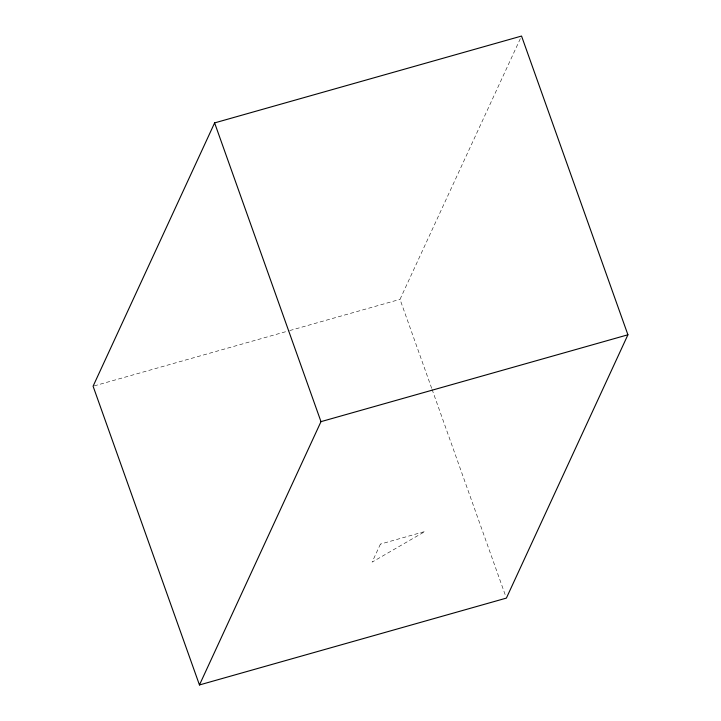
<?xml version="1.0" encoding="UTF-8"?>
<svg xmlns="http://www.w3.org/2000/svg" width="721" height="721" viewBox="0 0 721 721"><rect width="100%" height="100%" fill="white"/><g stroke="black" fill="none" stroke-linecap="round" stroke-linejoin="round"><path stroke-width="0.54" stroke-dasharray="3.6 2.7" d="M431.69 388.34L400.011 299.359L520.598 38.087M94.163 385.906L288.697 330.858M289.77 330.551L400.011 299.359M432.068 389.403L505.628 595.979M380.427 544.094L372.117 562.11L425.03 531.467L380.427 544.094"/><path stroke-width="1.08" d="M214.615 122.903L93.081 386.213L199.456 684.95L506.385 598.097L627.919 334.787L521.544 36.05L214.615 122.903L320.989 421.641L199.456 684.95M320.989 421.641L627.919 334.787"/></g></svg>
